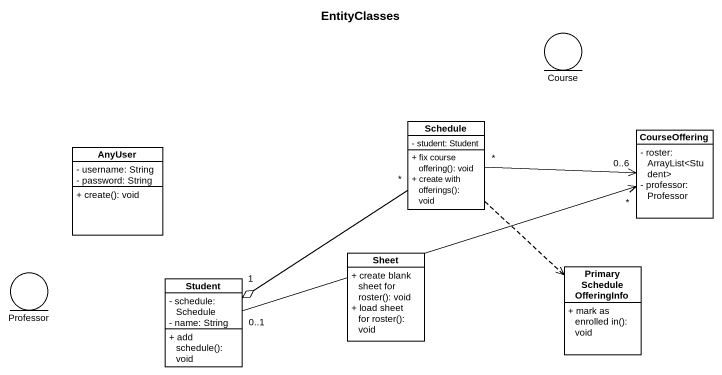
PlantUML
@startuml
title EntityClasses
allowmixing
hide circle
hide empty members
skinparam classAttributeIconSize 0
entity Course
class Schedule {
  - student: Student
  + fix course offering(): void
  + create with offerings(): void
}
class CourseOffering {
  - roster: ArrayList<Student>
  - professor: Professor
}
class AnyUser {
  - username: String
  - password: String
  + create(): void
}
class Sheet {
  + create blank sheet for roster(): void
  + load sheet for roster(): void
}
entity Professor
class Student {
  - schedule: Schedule
  - name: String
  + add schedule(): void
}
class PrimaryScheduleOfferingInfo {
  + mark as enrolled in(): void
}
Schedule "*" -right-> "0..6" CourseOffering
Schedule "*" --o "1" Student
Schedule ..> PrimaryScheduleOfferingInfo
Student "0..1" -right-> "*" CourseOffering
@enduml
